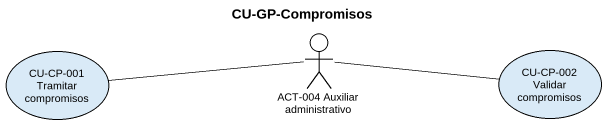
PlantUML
@startuml
title CU-GP-Compromisos
actor "ACT-004 Auxiliar administrativo" as ACT_004_Auxiliar
usecase "CU-CP-001 Tramitar compromisos" as CU_CP_001_Tramitar
usecase "CU-CP-002 Validar compromisos" as CU_CP_002_Validar
ACT_004_Auxiliar -left- CU_CP_001_Tramitar
ACT_004_Auxiliar -right- CU_CP_002_Validar
@enduml
